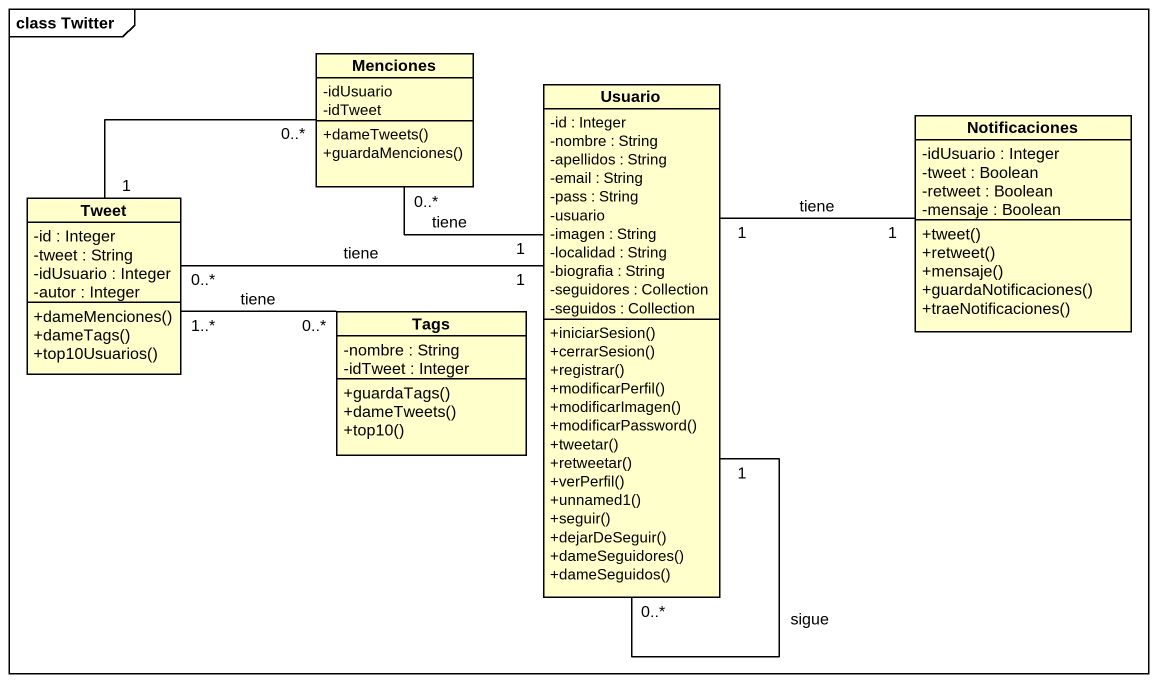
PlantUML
@startuml
mainframe class Twitter
hide circle
hide empty members
skinparam classAttributeIconSize 0
class Menciones {
  -idUsuario
  -idTweet
  +dameTweets()
  +guardaMenciones()
}
class Usuario {
  -id : Integer
  -nombre : String
  -apellidos : String
  -email : String
  -pass : String
  -usuario
  -imagen : String
  -localidad : String
  -biografia : String
  -seguidores : Collection
  -seguidos : Collection
  +iniciarSesion()
  +cerrarSesion()
  +registrar()
  +modificarPerfil()
  +modificarImagen()
  +modificarPassword()
  +tweetar()
  +retweetar()
  +verPerfil()
  +unnamed1()
  +seguir()
  +dejarDeSeguir()
  +dameSeguidores()
  +dameSeguidos()
}
class Notificaciones {
  -idUsuario : Integer
  -tweet : Boolean
  -retweet : Boolean
  -mensaje : Boolean
  +tweet()
  +retweet()
  +mensaje()
  +guardaNotificaciones()
  +traeNotificaciones()
}
class Tweet {
  -id : Integer
  -tweet : String
  -idUsuario : Integer
  -autor : Integer
  +dameMenciones()
  +dameTags()
  +top10Usuarios()
}
class Tags {
  -nombre : String
  -idTweet : Integer
  +guardaTags()
  +dameTweets()
  +top10()
}
Menciones "0..*" -left- "1" Tweet
Usuario "1" -up- "0..*" Menciones : tiene
Usuario "0..*" -- "1" Usuario : sigue
Usuario "1" -right- "1" Notificaciones : tiene
Tweet "0..*" -right- "1" Usuario : tiene
Tweet "1..*" -right- "0..*" Tags : tiene
@enduml
